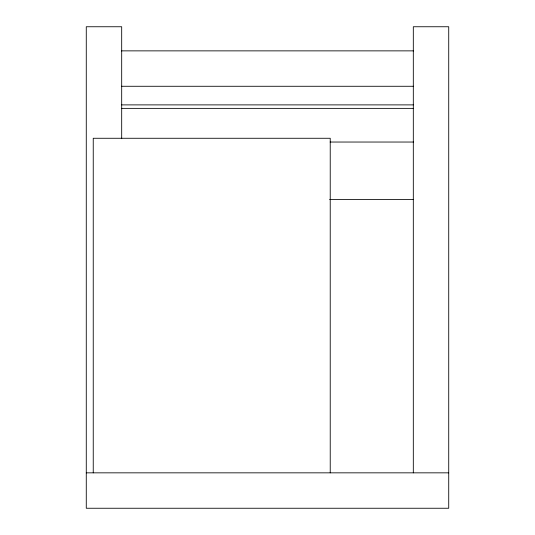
<?xml version="1.0" encoding="UTF-8"?>
<svg xmlns="http://www.w3.org/2000/svg" width="535" height="535" viewBox="0 0 535 535"><rect width="100%" height="100%" fill="white"/><g stroke="black" fill="none" stroke-linecap="round" stroke-linejoin="round"><path stroke-width="0.8" d="M121.351 50.865L413.649 50.865M121.351 86.275L413.649 86.275M121.686 104.887L413.314 104.887M121.686 108.371L413.314 108.371M330.135 142.036L413.649 142.036M329.64 199.542L413.314 199.542M86.275 472.84L448.725 472.84M413.314 472.84L413.314 26.75L448.725 26.75L448.725 508.25L86.275 508.25L86.275 26.75L121.686 26.75L121.686 138.692M330.229 472.84L330.229 138.271L93.244 138.271L93.244 472.84"/></g></svg>
